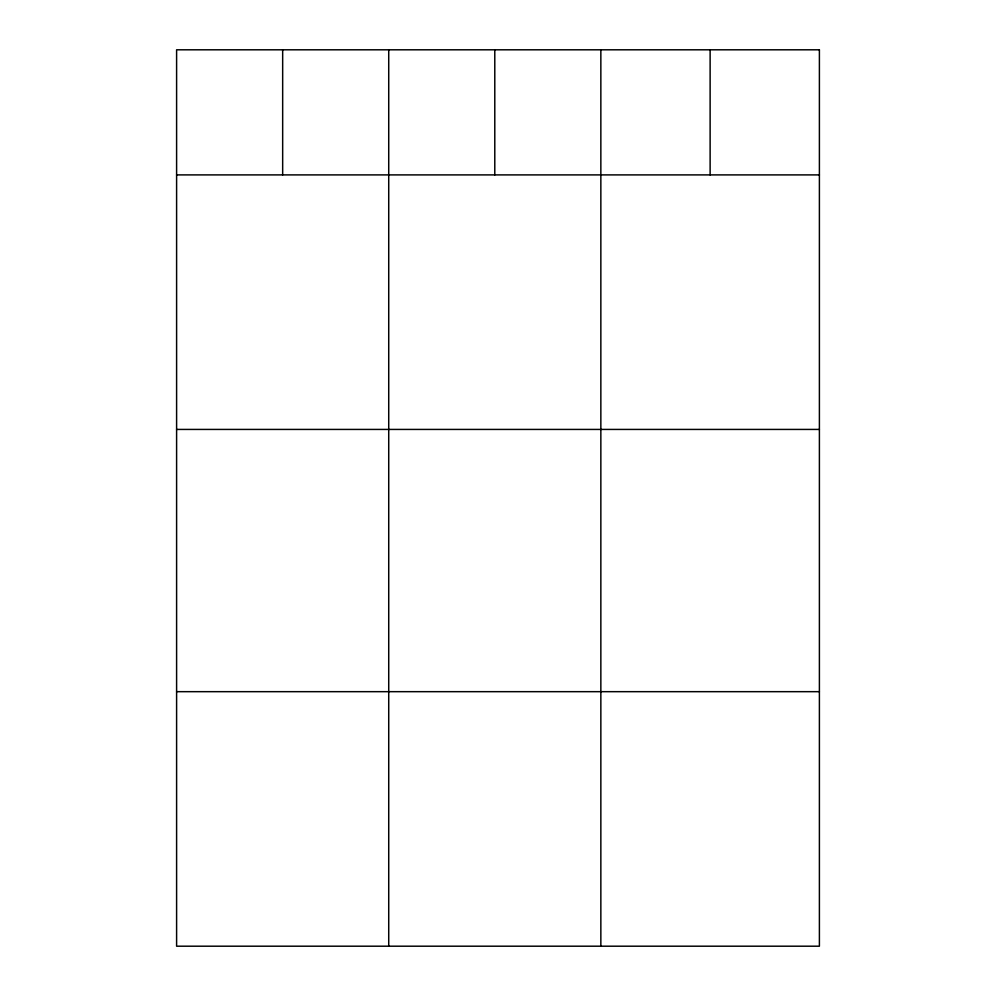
<?xml version="1.0" encoding="UTF-8"?>
<svg xmlns="http://www.w3.org/2000/svg" width="996" height="996" viewBox="0 0 996 996"><rect width="100%" height="100%" fill="white"/><g stroke="black" fill="none" stroke-linecap="round" stroke-linejoin="round"><path stroke-width="1.49" d="M176.603 174.898L819.397 174.898M176.603 429.425L819.397 429.425M176.603 691.672L819.397 691.672M710.123 49.8L710.123 174.898M600.849 49.8L600.849 946.2M494.788 49.8L494.788 174.898M388.726 49.8L388.726 946.2M282.665 49.8L282.665 174.898M819.397 49.8L176.603 49.8L176.603 946.2L819.397 946.2L819.397 49.8"/></g></svg>
